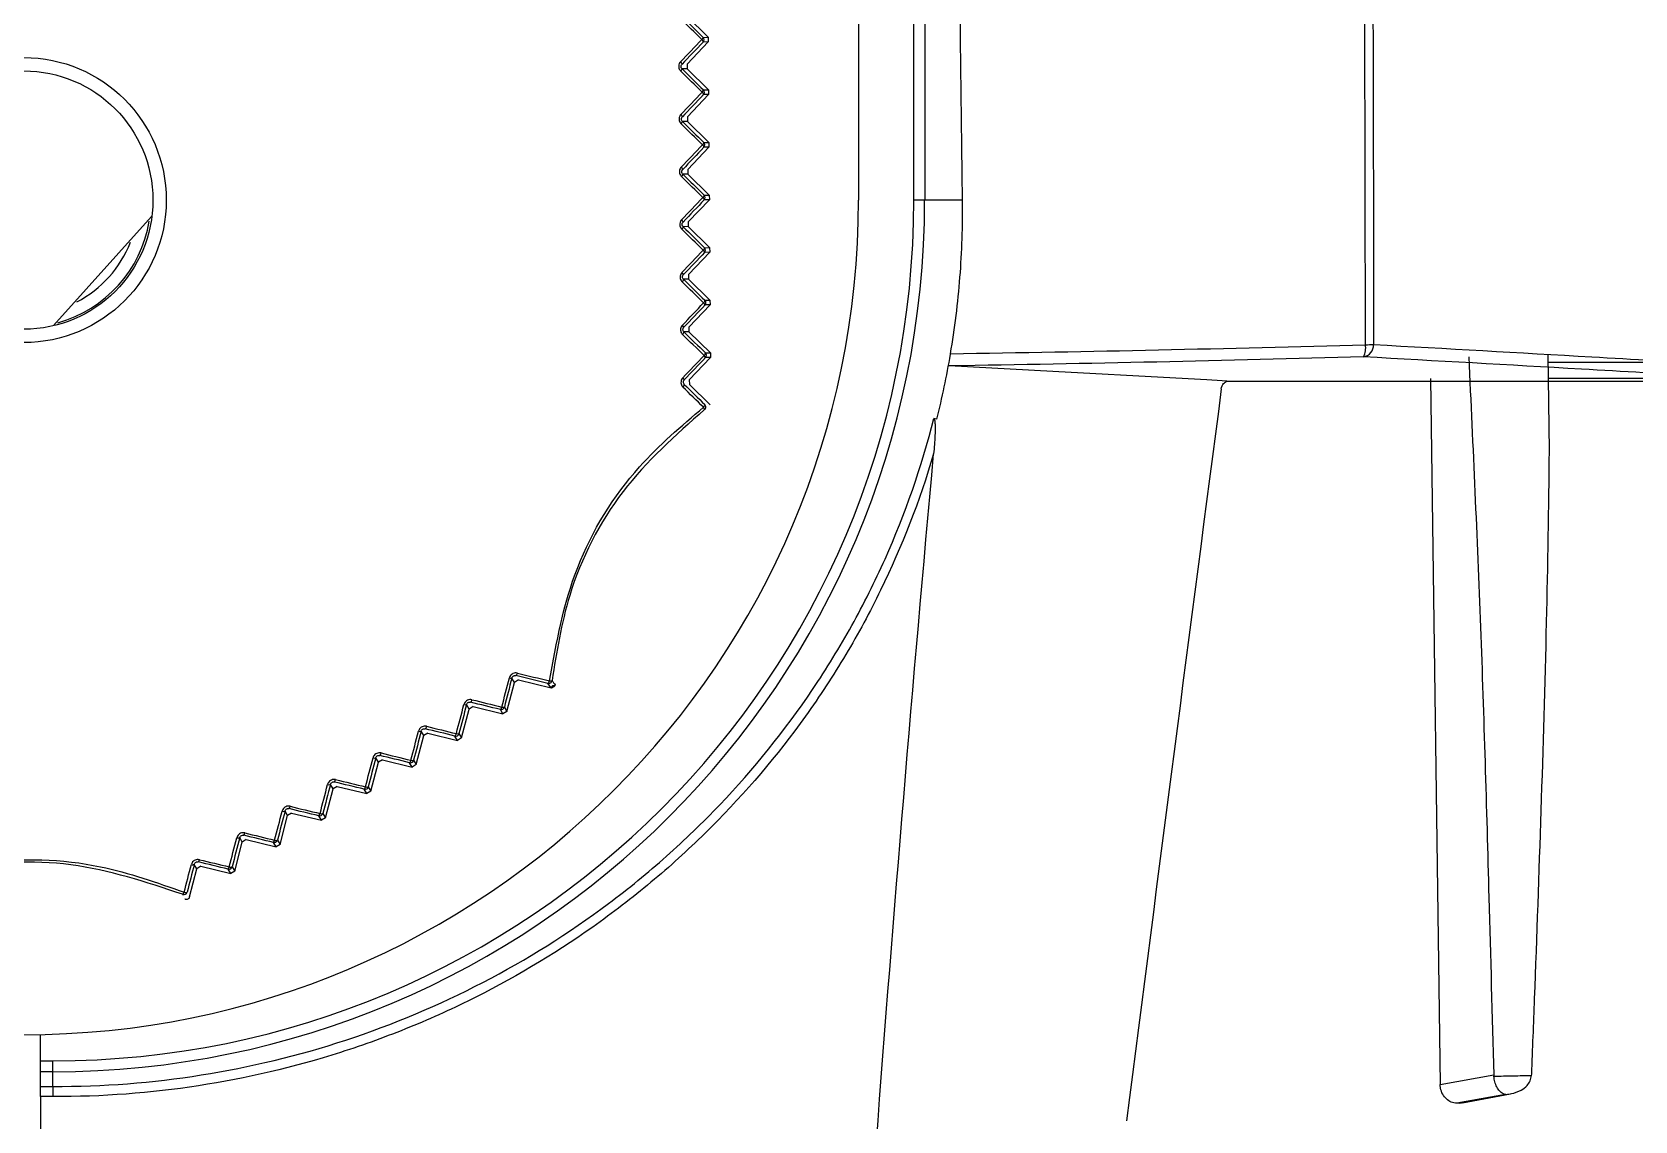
# Model space of a CAD drawing. Extents: x 9.3 to 87, y 1.1 to 68.8.
# Drawn here: x 38.183 to 40.103, y 10.418 to 11.722 of the extents above; entities that cross this region are included whole.
import ezdxf

# ---------------------------------------------------------------- set-up
doc = ezdxf.new("R2010")
doc.units = 0
doc.header["$MEASUREMENT"] = 0
doc.layers.add('OBJECT', color=7, linetype='CONTINUOUS')

msp = doc.modelspace()

# ---------------------------------------------------------------- linework, layer by layer
at = {"layer": 'OBJECT'}
for p, q in [((39.2389, 11.521), (39.2389, 12.541)), ((39.2519, 12.5412), (39.2519, 11.521)), ((39.1725, 12.521), (39.1725, 11.521)), ((38.9924, 11.716), (38.9669, 11.7412)), ((38.9865, 11.7159), (38.9924, 11.716)), ((38.9924, 11.716), (38.9925, 11.7104)), ((38.9672, 11.6838), (38.9925, 11.7104)), ((38.9925, 11.7104), (38.9866, 11.7103)), ((38.9673, 11.6782), (38.9612, 11.6781)), ((38.9672, 11.6838), (38.9673, 11.6782)), ((38.9929, 11.653), (38.9673, 11.6782)), ((38.9677, 11.6208), (38.993, 11.6474)), ((38.9869, 11.6529), (38.9929, 11.653)), ((38.993, 11.6474), (38.9869, 11.6473)), ((38.9929, 11.653), (38.993, 11.6474)), ((38.9677, 11.6208), (38.9678, 11.6152)), ((38.9678, 11.6152), (38.9616, 11.6151)), ((38.9933, 11.59), (38.9678, 11.6152)), ((38.9681, 11.5578), (38.9934, 11.5844)), ((38.9873, 11.5899), (38.9933, 11.59)), ((38.9934, 11.5844), (38.9874, 11.5843)), ((38.9933, 11.59), (38.9934, 11.5844)), ((38.9682, 11.5522), (38.9621, 11.5521)), ((38.9681, 11.5578), (38.9682, 11.5522)), ((38.9938, 11.527), (38.9682, 11.5522)), ((38.9686, 11.4948), (38.9939, 11.5214)), ((38.9877, 11.5269), (38.9938, 11.527)), ((38.9939, 11.5214), (38.9878, 11.5213)), ((38.9938, 11.527), (38.9939, 11.5214)), ((39.2519, 11.521), (39.2389, 11.521)), ((39.2971, 11.521), (39.2519, 11.521)), ((38.3257, 11.5014), (38.2081, 11.3707)), ((38.9687, 11.4892), (38.9625, 11.4891)), ((38.9686, 11.4948), (38.9687, 11.4892)), ((38.9942, 11.464), (38.9687, 11.4892)), ((38.9882, 11.4639), (38.9942, 11.464)), ((38.9942, 11.464), (38.9943, 11.4584)), ((38.969, 11.4318), (38.9943, 11.4584)), ((38.9943, 11.4584), (38.9882, 11.4583)), ((38.9691, 11.4262), (38.963, 11.4261)), ((38.969, 11.4318), (38.9691, 11.4262)), ((38.9946, 11.401), (38.9691, 11.4262)), ((38.9694, 11.3688), (38.9947, 11.3954)), ((38.9886, 11.4009), (38.9946, 11.401)), ((38.9947, 11.3954), (38.9887, 11.3953)), ((38.9946, 11.401), (38.9947, 11.3954)), ((38.9694, 11.3688), (38.9695, 11.3632)), ((38.9695, 11.3632), (38.9634, 11.3631)), ((38.9951, 11.338), (38.9695, 11.3632)), ((38.9699, 11.3058), (38.9952, 11.3324)), ((38.9891, 11.3379), (38.9951, 11.338)), ((38.9952, 11.3324), (38.9892, 11.3323)), ((38.9951, 11.338), (38.9952, 11.3324)), ((40.0005, 11.2206), (39.9989, 11.3363)), ((39.281, 11.3223), (39.2799, 11.3228)), ((40.7858, 11.3264), (39.9993, 11.3264)), ((38.9699, 11.3058), (38.97, 11.3002)), ((38.995, 11.2755), (38.97, 11.3002)), ((39.8578, 11.3072), (39.8694, 10.4613)), ((40.7729, 11.3072), (39.9996, 11.3072)), ((38.7604, 10.9431), (38.7573, 10.9483)), ((38.7652, 10.946), (38.7604, 10.9431)), ((38.7652, 10.946), (38.8043, 10.9366)), ((38.7514, 10.9084), (38.7604, 10.9431)), ((38.8043, 10.9366), (38.8005, 10.9418)), ((38.8048, 10.9365), (38.8043, 10.9366)), ((38.8048, 10.9365), (38.8089, 10.9389)), ((38.8092, 10.9401), (38.8089, 10.9389)), ((38.697, 10.8765), (38.7061, 10.9112)), ((38.7061, 10.9112), (38.7029, 10.9165)), ((38.7109, 10.9141), (38.7061, 10.9112)), ((38.7109, 10.9141), (38.7466, 10.9055)), ((38.7466, 10.9055), (38.7435, 10.9106)), ((38.7514, 10.9084), (38.7466, 10.9055)), ((38.7483, 10.9135), (38.7514, 10.9084)), ((38.6427, 10.8446), (38.6517, 10.8794)), ((38.6517, 10.8794), (38.6486, 10.8846)), ((38.6565, 10.8822), (38.6517, 10.8794)), ((38.6565, 10.8822), (38.6922, 10.8736)), ((38.6922, 10.8736), (38.6891, 10.8788)), ((38.697, 10.8765), (38.6922, 10.8736)), ((38.6939, 10.8817), (38.697, 10.8765)), ((38.5974, 10.8475), (38.5942, 10.8528)), ((38.6022, 10.8504), (38.5974, 10.8475)), ((38.6022, 10.8504), (38.6379, 10.8417)), ((38.6396, 10.8498), (38.6427, 10.8446)), ((38.5883, 10.8127), (38.5974, 10.8475)), ((38.6379, 10.8417), (38.6348, 10.8469)), ((38.6427, 10.8446), (38.6379, 10.8417)), ((38.534, 10.7809), (38.5431, 10.8156)), ((38.5431, 10.8156), (38.5399, 10.8209)), ((38.5479, 10.8185), (38.5431, 10.8156)), ((38.5479, 10.8185), (38.5835, 10.8099)), ((38.5835, 10.8099), (38.5804, 10.8151)), ((38.5883, 10.8127), (38.5835, 10.8099)), ((38.5852, 10.8179), (38.5883, 10.8127)), ((38.4797, 10.749), (38.4887, 10.7837)), ((38.4887, 10.7837), (38.4856, 10.789)), ((38.4935, 10.7866), (38.4887, 10.7837)), ((38.4935, 10.7866), (38.5292, 10.778)), ((38.5292, 10.778), (38.5261, 10.7832)), ((38.534, 10.7809), (38.5292, 10.778)), ((38.5309, 10.7861), (38.534, 10.7809)), ((38.4344, 10.7518), (38.4313, 10.7571)), ((38.4392, 10.7547), (38.4344, 10.7518)), ((38.4392, 10.7547), (38.4749, 10.7461)), ((38.4766, 10.7542), (38.4797, 10.749)), ((38.4253, 10.7171), (38.4344, 10.7518)), ((38.4749, 10.7461), (38.4718, 10.7513)), ((38.4797, 10.749), (38.4749, 10.7461)), ((38.3712, 10.686), (38.38, 10.7199)), ((38.38, 10.7199), (38.3769, 10.7251)), ((38.3849, 10.7228), (38.38, 10.7199)), ((38.3849, 10.7228), (38.4205, 10.7142)), ((38.4205, 10.7142), (38.4175, 10.7194)), ((38.4253, 10.7171), (38.4205, 10.7142)), ((38.4223, 10.7222), (38.4253, 10.7171)), ((38.1925, 10.4896), (38.1925, 10.5212)), ((38.1925, 10.4896), (38.2075, 10.4896)), ((38.1925, 10.4766), (38.1925, 10.4896)), ((38.2075, 10.4766), (38.2075, 10.4896)), ((38.2075, 10.4766), (38.1925, 10.4766)), ((38.1925, 10.459), (38.1925, 10.4766)), ((38.2075, 10.459), (38.2075, 10.4766)), ((39.8694, 10.4613), (39.9335, 10.4728)), ((39.9335, 10.4728), (39.9336, 10.4713)), ((39.9789, 10.472), (39.979, 10.4737)), ((39.9476, 10.4494), (39.8893, 10.439)), ((39.8928, 10.439), (39.9482, 10.4494)), ((39.8961, 10.4393), (39.9537, 10.4502)), ((39.9482, 10.4494), (39.9476, 10.4494)), ((39.8961, 10.4393), (39.8928, 10.439))]:
    msp.add_line(p, q, dxfattribs=at)
at = {"layer": 'OBJECT', "flags": 128}
for points in [[(38.9848, 11.7133), (38.9816, 11.7164), (38.9784, 11.7196), (38.9752, 11.7228), (38.972, 11.7259), (38.9688, 11.7291), (38.9656, 11.7322), (38.9624, 11.7354), (38.9592, 11.7385)], [(38.9608, 11.7411), (38.9641, 11.7379), (38.9673, 11.7348), (38.9705, 11.7316), (38.9737, 11.7285), (38.9769, 11.7253), (38.9801, 11.7222), (38.9833, 11.719), (38.9865, 11.7159)], [(38.9594, 11.6867), (38.9626, 11.69), (38.9658, 11.6933), (38.969, 11.6967), (38.9721, 11.7), (38.9753, 11.7033), (38.9785, 11.7067), (38.9817, 11.71), (38.9848, 11.7133)], [(38.9866, 11.7103), (38.9834, 11.7069), (38.9802, 11.7036), (38.977, 11.7003), (38.9739, 11.697), (38.9707, 11.6937), (38.9675, 11.6903), (38.9643, 11.687), (38.9612, 11.6837)], [(38.9852, 11.6502), (38.982, 11.6534), (38.9788, 11.6565), (38.9756, 11.6597), (38.9724, 11.6628), (38.9692, 11.666), (38.966, 11.6691), (38.9628, 11.6723), (38.9596, 11.6754)], [(38.9612, 11.6781), (38.9644, 11.6749), (38.9676, 11.6718), (38.9709, 11.6686), (38.9741, 11.6655), (38.9773, 11.6623), (38.9805, 11.6592), (38.9837, 11.656), (38.9869, 11.6529)], [(38.9598, 11.6236), (38.963, 11.6269), (38.9662, 11.6302), (38.9694, 11.6336), (38.9725, 11.6369), (38.9757, 11.6402), (38.9789, 11.6436), (38.9821, 11.6469), (38.9852, 11.6502)], [(38.9869, 11.6473), (38.9838, 11.6439), (38.9806, 11.6406), (38.9774, 11.6373), (38.9743, 11.634), (38.9711, 11.6307), (38.9679, 11.6273), (38.9647, 11.624), (38.9616, 11.6207)], [(38.9857, 11.5871), (38.9824, 11.5903), (38.9792, 11.5934), (38.976, 11.5966), (38.9728, 11.5997), (38.9696, 11.6029), (38.9664, 11.606), (38.9632, 11.6092), (38.96, 11.6124)], [(38.9616, 11.6151), (38.9648, 11.6119), (38.9681, 11.6088), (38.9713, 11.6056), (38.9745, 11.6025), (38.9777, 11.5993), (38.9809, 11.5962), (38.9841, 11.593), (38.9873, 11.5899)], [(38.9602, 11.5605), (38.9634, 11.5638), (38.9666, 11.5672), (38.9698, 11.5705), (38.9729, 11.5738), (38.9761, 11.5771), (38.9793, 11.5805), (38.9825, 11.5838), (38.9857, 11.5871)], [(38.9874, 11.5843), (38.9842, 11.5809), (38.981, 11.5776), (38.9779, 11.5743), (38.9747, 11.571), (38.9715, 11.5677), (38.9683, 11.5643), (38.9652, 11.561), (38.962, 11.5577)], [(38.9861, 11.524), (38.9829, 11.5272), (38.9797, 11.5303), (38.9765, 11.5335), (38.9733, 11.5366), (38.97, 11.5398), (38.9668, 11.5429), (38.9636, 11.5461), (38.9604, 11.5493)], [(38.9621, 11.5521), (38.9653, 11.5489), (38.9685, 11.5458), (38.9717, 11.5426), (38.9749, 11.5395), (38.9781, 11.5363), (38.9813, 11.5332), (38.9845, 11.53), (38.9877, 11.5269)], [(38.9607, 11.4974), (38.9638, 11.5007), (38.967, 11.5041), (38.9702, 11.5074), (38.9734, 11.5107), (38.9766, 11.514), (38.9797, 11.5174), (38.9829, 11.5207), (38.9861, 11.524)], [(38.9878, 11.5213), (38.9846, 11.5179), (38.9815, 11.5146), (38.9783, 11.5113), (38.9751, 11.508), (38.9719, 11.5047), (38.9688, 11.5013), (38.9656, 11.498), (38.9624, 11.4947)], [(38.9865, 11.4609), (38.9833, 11.4641), (38.9801, 11.4672), (38.9769, 11.4704), (38.9737, 11.4735), (38.9705, 11.4767), (38.9673, 11.4799), (38.9641, 11.483), (38.9608, 11.4862)], [(38.9625, 11.4891), (38.9657, 11.4859), (38.9689, 11.4828), (38.9721, 11.4796), (38.9753, 11.4765), (38.9785, 11.4733), (38.9817, 11.4702), (38.985, 11.467), (38.9882, 11.4639)], [(38.9611, 11.4343), (38.9643, 11.4376), (38.9675, 11.441), (38.9707, 11.4443), (38.9738, 11.4476), (38.977, 11.451), (38.9802, 11.4543), (38.9834, 11.4576), (38.9865, 11.4609)], [(38.9882, 11.4583), (38.9851, 11.4549), (38.9819, 11.4516), (38.9787, 11.4483), (38.9756, 11.445), (38.9724, 11.4417), (38.9692, 11.4383), (38.966, 11.435), (38.9629, 11.4317)], [(38.963, 11.4261), (38.9662, 11.4229), (38.9694, 11.4198), (38.9726, 11.4166), (38.9758, 11.4135), (38.979, 11.4103), (38.9822, 11.4072), (38.9854, 11.404), (38.9886, 11.4009)], [(38.987, 11.3978), (38.9838, 11.401), (38.9806, 11.4041), (38.9774, 11.4073), (38.9742, 11.4105), (38.971, 11.4136), (38.9677, 11.4168), (38.9645, 11.4199), (38.9613, 11.4231)], [(38.9616, 11.3712), (38.9648, 11.3745), (38.968, 11.3779), (38.9711, 11.3812), (38.9743, 11.3845), (38.9775, 11.3879), (38.9807, 11.3912), (38.9838, 11.3945), (38.987, 11.3978)], [(38.9887, 11.3953), (38.9855, 11.3919), (38.9824, 11.3886), (38.9792, 11.3853), (38.976, 11.382), (38.9729, 11.3787), (38.9697, 11.3753), (38.9665, 11.372), (38.9633, 11.3687)], [(38.9875, 11.3348), (38.9843, 11.3379), (38.9811, 11.3411), (38.9779, 11.3442), (38.9747, 11.3474), (38.9714, 11.3505), (38.9682, 11.3537), (38.965, 11.3568), (38.9618, 11.36)], [(38.9634, 11.3631), (38.9667, 11.3599), (38.9699, 11.3568), (38.9731, 11.3536), (38.9763, 11.3505), (38.9795, 11.3473), (38.9827, 11.3442), (38.9859, 11.341), (38.9891, 11.3379)], [(38.9621, 11.3081), (38.9653, 11.3115), (38.9685, 11.3148), (38.9716, 11.3181), (38.9748, 11.3214), (38.978, 11.3248), (38.9811, 11.3281), (38.9843, 11.3314), (38.9875, 11.3348)], [(38.9892, 11.3323), (38.986, 11.3289), (38.9829, 11.3256), (38.9797, 11.3223), (38.9765, 11.319), (38.9734, 11.3157), (38.9702, 11.3123), (38.967, 11.309), (38.9638, 11.3057)], [(39.6139, 11.3042), (39.6129, 11.3042), (39.6083, 11.3045), (39.5898, 11.3055), (39.5529, 11.3075), (39.4054, 11.3156), (39.281, 11.3223)], [(38.9869, 11.2728), (38.9838, 11.2758), (38.9807, 11.2788), (38.9777, 11.2818), (38.9746, 11.2848), (38.9715, 11.2878), (38.9684, 11.2909), (38.9654, 11.2939), (38.9623, 11.2969)], [(38.9639, 11.3001), (38.967, 11.2971), (38.9701, 11.294), (38.9732, 11.291), (38.9762, 11.288), (38.9793, 11.285), (38.9824, 11.282), (38.9854, 11.279), (38.9885, 11.276)], [(38.9869, 11.2728), (38.9873, 11.2733), (38.9877, 11.2738), (38.9881, 11.2743), (38.9883, 11.2748), (38.9885, 11.2752), (38.9886, 11.2755), (38.9886, 11.2758), (38.9885, 11.276)], [(39.2664, 11.2585), (39.2663, 11.2585), (39.2628, 11.2594)], [(38.7453, 10.9136), (38.7464, 10.918), (38.7475, 10.9223), (38.7486, 10.9267), (38.7498, 10.931), (38.7509, 10.9354), (38.752, 10.9398), (38.7532, 10.9441), (38.7543, 10.9485)], [(38.7573, 10.9483), (38.7562, 10.944), (38.755, 10.9396), (38.7539, 10.9352), (38.7528, 10.9309), (38.7517, 10.9266), (38.7505, 10.9222), (38.7494, 10.9179), (38.7483, 10.9135)], [(38.8005, 10.9418), (38.7957, 10.943), (38.7909, 10.9442), (38.7861, 10.9453), (38.7813, 10.9465), (38.7765, 10.9477), (38.7717, 10.9488), (38.7669, 10.95), (38.7621, 10.9512)], [(38.7639, 10.9542), (38.7687, 10.9531), (38.7735, 10.9519), (38.7783, 10.9507), (38.7832, 10.9495), (38.788, 10.9484), (38.7928, 10.9472), (38.7976, 10.946), (38.8023, 10.9449)], [(38.8005, 10.9418), (38.8007, 10.9418), (38.8009, 10.942), (38.8012, 10.9422), (38.8014, 10.9426), (38.8017, 10.9431), (38.8019, 10.9436), (38.8021, 10.9442), (38.8023, 10.9449)], [(38.6908, 10.8818), (38.6919, 10.8861), (38.6931, 10.8905), (38.6942, 10.8948), (38.6953, 10.8992), (38.6965, 10.9035), (38.6976, 10.9079), (38.6987, 10.9122), (38.6998, 10.9166)], [(38.7029, 10.9165), (38.7018, 10.9121), (38.7007, 10.9078), (38.6996, 10.9034), (38.6984, 10.8991), (38.6973, 10.8947), (38.6962, 10.8904), (38.6951, 10.886), (38.6939, 10.8817)], [(38.7435, 10.9106), (38.739, 10.9117), (38.7346, 10.9128), (38.7301, 10.9139), (38.7256, 10.915), (38.7212, 10.9161), (38.7167, 10.9172), (38.7122, 10.9183), (38.7078, 10.9193)], [(38.7095, 10.9224), (38.714, 10.9213), (38.7184, 10.9202), (38.7229, 10.9191), (38.7274, 10.918), (38.7319, 10.9169), (38.7363, 10.9158), (38.7408, 10.9147), (38.7453, 10.9136)], [(38.6891, 10.8788), (38.6847, 10.8799), (38.6802, 10.881), (38.6757, 10.8821), (38.6713, 10.8831), (38.6668, 10.8842), (38.6623, 10.8853), (38.6579, 10.8864), (38.6534, 10.8875)], [(38.655, 10.8905), (38.6595, 10.8894), (38.664, 10.8883), (38.6685, 10.8872), (38.6729, 10.8861), (38.6774, 10.885), (38.6819, 10.8839), (38.6863, 10.8828), (38.6908, 10.8818)], [(38.6364, 10.8498), (38.6375, 10.8542), (38.6386, 10.8586), (38.6398, 10.8629), (38.6409, 10.8673), (38.642, 10.8716), (38.6431, 10.876), (38.6443, 10.8803), (38.6454, 10.8847)], [(38.6486, 10.8846), (38.6475, 10.8803), (38.6463, 10.8759), (38.6452, 10.8716), (38.6441, 10.8672), (38.6429, 10.8629), (38.6418, 10.8585), (38.6407, 10.8542), (38.6396, 10.8498)], [(38.582, 10.8179), (38.5831, 10.8223), (38.5842, 10.8266), (38.5853, 10.831), (38.5865, 10.8353), (38.5876, 10.8397), (38.5887, 10.8441), (38.5898, 10.8484), (38.591, 10.8528)], [(38.5942, 10.8528), (38.5931, 10.8484), (38.592, 10.844), (38.5909, 10.8397), (38.5897, 10.8353), (38.5886, 10.831), (38.5875, 10.8266), (38.5864, 10.8223), (38.5852, 10.8179)], [(38.6348, 10.8469), (38.6303, 10.848), (38.6258, 10.8491), (38.6214, 10.8502), (38.6169, 10.8513), (38.6125, 10.8524), (38.608, 10.8535), (38.6035, 10.8545), (38.599, 10.8556)], [(38.6006, 10.8586), (38.6051, 10.8575), (38.6096, 10.8564), (38.614, 10.8553), (38.6185, 10.8542), (38.623, 10.8531), (38.6274, 10.852), (38.6319, 10.8509), (38.6364, 10.8498)], [(38.5275, 10.786), (38.5287, 10.7903), (38.5298, 10.7947), (38.5309, 10.7991), (38.532, 10.8034), (38.5332, 10.8078), (38.5343, 10.8121), (38.5354, 10.8165), (38.5366, 10.8209)], [(38.5399, 10.8209), (38.5388, 10.8165), (38.5376, 10.8122), (38.5365, 10.8078), (38.5354, 10.8034), (38.5343, 10.7991), (38.5331, 10.7947), (38.532, 10.7904), (38.5309, 10.7861)], [(38.5804, 10.8151), (38.576, 10.8162), (38.5715, 10.8172), (38.567, 10.8183), (38.5626, 10.8194), (38.5581, 10.8205), (38.5536, 10.8216), (38.5492, 10.8227), (38.5447, 10.8237)], [(38.5462, 10.8266), (38.5507, 10.8255), (38.5551, 10.8244), (38.5596, 10.8234), (38.5641, 10.8223), (38.5686, 10.8212), (38.573, 10.8201), (38.5775, 10.819), (38.582, 10.8179)], [(38.5261, 10.7832), (38.5216, 10.7843), (38.5172, 10.7853), (38.5127, 10.7864), (38.5082, 10.7875), (38.5038, 10.7886), (38.4993, 10.7897), (38.4948, 10.7908), (38.4904, 10.7919)], [(38.4918, 10.7947), (38.4963, 10.7936), (38.5007, 10.7925), (38.5052, 10.7914), (38.5097, 10.7903), (38.5141, 10.7892), (38.5186, 10.7882), (38.5231, 10.7871), (38.5275, 10.786)], [(38.4731, 10.754), (38.4743, 10.7584), (38.4754, 10.7627), (38.4765, 10.7671), (38.4776, 10.7715), (38.4788, 10.7758), (38.4799, 10.7802), (38.481, 10.7845), (38.4822, 10.7889)], [(38.4856, 10.789), (38.4844, 10.7846), (38.4833, 10.7803), (38.4822, 10.7759), (38.4811, 10.7715), (38.4799, 10.7672), (38.4788, 10.7628), (38.4777, 10.7585), (38.4766, 10.7542)], [(38.4188, 10.7221), (38.4199, 10.7264), (38.421, 10.7308), (38.4221, 10.7351), (38.4232, 10.7395), (38.4244, 10.7439), (38.4255, 10.7482), (38.4266, 10.7526), (38.4278, 10.7569)], [(38.4313, 10.7571), (38.4301, 10.7527), (38.429, 10.7483), (38.4279, 10.744), (38.4268, 10.7396), (38.4256, 10.7353), (38.4245, 10.7309), (38.4234, 10.7266), (38.4223, 10.7222)], [(38.4718, 10.7513), (38.4673, 10.7524), (38.4628, 10.7534), (38.4584, 10.7545), (38.4539, 10.7556), (38.4495, 10.7567), (38.445, 10.7578), (38.4405, 10.7589), (38.4361, 10.7599)], [(38.4374, 10.7627), (38.4419, 10.7616), (38.4463, 10.7606), (38.4508, 10.7595), (38.4553, 10.7584), (38.4597, 10.7573), (38.4642, 10.7562), (38.4687, 10.7551), (38.4731, 10.754)], [(38.3648, 10.6916), (38.3658, 10.6958), (38.3669, 10.6999), (38.368, 10.7041), (38.3691, 10.7083), (38.3701, 10.7124), (38.3712, 10.7166), (38.3723, 10.7208), (38.3734, 10.725)], [(38.3769, 10.7251), (38.3759, 10.721), (38.3748, 10.7168), (38.3737, 10.7126), (38.3726, 10.7085), (38.3716, 10.7043), (38.3705, 10.7001), (38.3694, 10.696), (38.3684, 10.6918)], [(38.4175, 10.7194), (38.413, 10.7204), (38.4085, 10.7215), (38.4041, 10.7226), (38.3996, 10.7237), (38.3951, 10.7248), (38.3907, 10.7258), (38.3862, 10.7269), (38.3817, 10.728)], [(38.383, 10.7307), (38.3875, 10.7297), (38.3919, 10.7286), (38.3964, 10.7275), (38.4009, 10.7264), (38.4054, 10.7253), (38.4098, 10.7242), (38.4143, 10.7232), (38.4188, 10.7221)], [(38.3648, 10.6916), (38.3654, 10.6915), (38.3661, 10.6914), (38.3667, 10.6914), (38.3672, 10.6914), (38.3677, 10.6914), (38.368, 10.6915), (38.3682, 10.6916), (38.3684, 10.6918)]]:
    msp.add_lwpolyline(points, dxfattribs=at)
at = {"layer": 'OBJECT'}
for radius in [0.1708, 0.1548]:
    msp.add_circle((38.1725, 11.521), radius, dxfattribs=at)
for centre, radius, start, end in [((38.982, 11.7169), 0.00462, 308.5204, 346.8938), ((38.9826, 11.71), 0.00395, 3.2215, 55.5938), ((38.9837, 11.713), 0.004, 316.4462, 45.3892), ((38.9571, 11.6833), 0.00408, 5.0898, 55.4328), ((38.9567, 11.6791), 0.00469, 308.3719, 346.9765), ((38.9825, 11.6537), 0.00443, 308.0341, 349.2035), ((38.9829, 11.6469), 0.00402, 5.0678, 55.2469), ((38.984, 11.65), 0.004, 316.4478, 45.3875), ((38.9574, 11.6202), 0.00417, 7.0052, 55.0515), ((38.9572, 11.6159), 0.0045, 307.8859, 349.2605), ((38.983, 11.5905), 0.00429, 307.6424, 351.34), ((38.9833, 11.5838), 0.00411, 7.0463, 54.85), ((38.9845, 11.587), 0.004, 316.4462, 45.3892), ((38.9578, 11.557), 0.00427, 9.0046, 54.6824), ((38.9578, 11.5527), 0.00435, 307.4397, 351.4127), ((38.9836, 11.5273), 0.00417, 307.2064, 353.4134), ((38.9836, 11.5206), 0.0042, 9.0546, 54.4954), ((38.9849, 11.524), 0.004, 316.4451, 45.3783), ((38.1725, 11.521), 1, 180, 0), ((38.2075, 11.521), 1.0443, 270, 0), ((38.2075, 11.521), 1.0313, 270, 0), ((38.1725, 11.521), 0.1526, 285.6209, 350.4308), ((38.9581, 11.4938), 0.0044, 11.1155, 54.2756), ((38.9583, 11.4896), 0.00424, 307.0471, 353.4306), ((38.1725, 11.521), 0.1376, 297.62, 338.4318), ((38.9841, 11.4642), 0.00408, 306.825, 355.3891), ((38.9853, 11.461), 0.004, 316.4462, 45.3892), ((38.984, 11.4574), 0.00434, 11.2023, 54.0834), ((38.9584, 11.4306), 0.00457, 13.3849, 53.7944), ((38.9588, 11.4264), 0.00414, 306.6297, 355.3976), ((38.9846, 11.4011), 0.004, 306.454, 357.2847), ((38.9843, 11.3942), 0.0045, 13.4723, 53.6183), ((38.9858, 11.398), 0.004, 316.4508, 45.3844), ((38.9587, 11.3674), 0.00479, 15.7842, 53.2728), ((38.9594, 11.3633), 0.00407, 306.2737, 357.249), ((38.9852, 11.3379), 0.00394, 306.1179, 359.0368), ((38.9847, 11.331), 0.00471, 15.8423, 53.1708), ((38.9863, 11.335), 0.004, 316.4451, 45.3783), ((38.2075, 11.521), 1.091, 346.0783, 350.2469), ((39.7753, 11.3474), 0.0144, 278.5963, 1.9773), ((39.7573, 11.344), 0.0229, 331.7131, 9.4217), ((39.7789, 11.6333), 0.2856, 270.1881, 272.1652), ((38.959, 11.3041), 0.00506, 18.2338, 52.7778), ((38.9599, 11.3001), 0.004, 305.902, 359.0322), ((38.9838, 11.2698), 0.00426, 1.4139, 43.9706), ((38.9857, 11.2731), 0.004, 306.5478, 45.3909), ((38.7561, 10.9531), 0.00493, 248.851, 284.6124), ((38.7599, 10.9545), 0.00401, 303.2139, 355.8147), ((38.8014, 10.9457), 0.004, 256.4461, 354.7113), ((38.8033, 10.949), 0.00421, 257.2034, 300.3697), ((39.6944, 11.5868), 1.0963, 215.8129, 216.1488), ((38.7016, 10.921), 0.00469, 248.3483, 286.9921), ((38.7054, 10.9227), 0.00408, 305.0657, 355.4482), ((38.7413, 10.9139), 0.00395, 303.2089, 355.596), ((38.7444, 10.9145), 0.004, 256.4381, 345.3907), ((38.7469, 10.9179), 0.00461, 248.4946, 286.9096), ((38.6509, 10.8908), 0.00416, 306.9847, 355.0745), ((38.6471, 10.8889), 0.0045, 247.8865, 289.2493), ((38.6868, 10.8821), 0.00401, 305.0594, 355.2575), ((38.6901, 10.8827), 0.004, 256.4399, 345.3889), ((38.6925, 10.8859), 0.00443, 248.0392, 289.1975), ((38.5926, 10.8568), 0.00436, 247.453, 291.4022), ((38.5964, 10.8589), 0.00427, 309.0015, 354.6822), ((38.6323, 10.8502), 0.0041, 306.9988, 354.8939), ((38.6357, 10.8508), 0.004, 256.4409, 345.3879), ((38.638, 10.8538), 0.00429, 247.6271, 291.3517), ((38.5382, 10.8248), 0.00424, 247.0297, 293.4535), ((38.5418, 10.8271), 0.0044, 311.1531, 354.2388), ((38.5778, 10.8183), 0.0042, 309.0576, 354.493), ((38.5814, 10.819), 0.004, 256.4473, 345.3866), ((38.5836, 10.8218), 0.00417, 247.207, 293.4299), ((38.4872, 10.7952), 0.00457, 313.3855, 353.7892), ((38.4838, 10.7927), 0.00414, 246.6429, 295.3826), ((38.527, 10.7871), 0.004, 256.4491, 345.3848), ((38.5232, 10.7864), 0.00434, 311.2033, 354.0823), ((38.5292, 10.7897), 0.00408, 246.8274, 295.3886), ((38.4294, 10.7607), 0.00407, 246.2719, 297.2347), ((38.4326, 10.7633), 0.00478, 315.7508, 353.3056), ((38.4727, 10.7552), 0.004, 256.4381, 345.3907), ((38.4687, 10.7545), 0.0045, 313.4709, 353.6227), ((38.4747, 10.7577), 0.004, 246.4647, 297.2568), ((38.375, 10.7286), 0.00401, 245.9259, 299.0043), ((38.378, 10.7314), 0.00506, 318.251, 352.7731), ((38.4184, 10.7232), 0.004, 256.4493, 345.3795), ((38.4141, 10.7226), 0.00472, 315.8889, 353.1303), ((38.4203, 10.7257), 0.00395, 246.1328, 299.0241), ((38.3645, 10.6928), 0.004, 246.5417, 345.3885), ((38.3607, 10.6928), 0.00425, 301.3811, 343.9871), ((40.1139, 10.4426), 1.9064, 179.5082, 179.8751)]:
    msp.add_arc(centre, radius, start, end, dxfattribs=at)
for centre, major_axis, ratio, start_param, end_param in [((38.1725, -23.2628), (3.3449, 44.0055), 0.043321, 0.670917, 0.702481), ((38.1778, 10.124), (3.6002, 0.1508), 0.076813, 1.07104, 1.072158)]:
    msp.add_ellipse(centre, major_axis=major_axis, ratio=ratio, start_param=start_param, end_param=end_param, dxfattribs=at)
for points in [[(39.2971, 11.521), (39.2926, 11.8625), (39.2914, 12.2034), (39.2933, 12.5437)], [(39.7799, 11.3477), (39.7794, 11.646), (39.7786, 11.9445), (39.7773, 12.2429)], [(39.7871, 12.243), (39.7884, 11.9446), (39.7893, 11.6462), (39.7897, 11.3479)], [(39.7775, 11.3331), (39.6129, 11.3285), (39.4474, 11.325), (39.281, 11.3223)], [(39.2827, 11.3361), (39.2828, 11.3364), (39.2828, 11.3367), (39.2828, 11.3369)], [(39.2828, 11.3369), (39.4494, 11.3395), (39.6152, 11.3431), (39.7799, 11.3477)], [(39.194, 10.3923), (39.2147, 10.6677), (39.2376, 10.9426), (39.2626, 11.2171)], [(38.1925, 10.459), (38.1975, 10.459), (38.2025, 10.459), (38.2075, 10.459)], [(38.1925, 10.4468), (38.1925, 10.4518), (38.1925, 10.4565), (38.1925, 10.459)], [(38.2075, 10.4468), (38.2025, 10.4468), (38.1975, 10.4468), (38.1925, 10.4468)]]:
    msp.add_open_spline(points, degree=3, dxfattribs=at)
for points, knots in [([(38.9594, 11.6867), (38.9589, 11.686), (38.9577, 11.6846), (38.9571, 11.6819), (38.9573, 11.6792), (38.9582, 11.677), (38.9592, 11.6759), (38.9596, 11.6754)], [0, 0, 0, 0, 0.218075, 0.436489, 0.647639, 0.853064, 1, 1, 1, 1]), ([(38.9612, 11.6781), (38.961, 11.6784), (38.9605, 11.679), (38.9601, 11.6801), (38.96, 11.6813), (38.9603, 11.6824), (38.9607, 11.6832), (38.9611, 11.6836), (38.9612, 11.6837)], [0, 0, 0, 0, 0.189909, 0.380394, 0.559439, 0.737633, 0.932054, 1, 1, 1, 1]), ([(38.9598, 11.6236), (38.9593, 11.6229), (38.9582, 11.6215), (38.9575, 11.6188), (38.9577, 11.6162), (38.9586, 11.6139), (38.9596, 11.6128), (38.96, 11.6124)], [0, 0, 0, 0, 0.2159649, 0.4322387, 0.6420117, 0.8474329, 1, 1, 1, 1]), ([(38.9616, 11.6151), (38.9614, 11.6154), (38.9609, 11.616), (38.9604, 11.6172), (38.9604, 11.6184), (38.9607, 11.6195), (38.9612, 11.6202), (38.9615, 11.6206), (38.9616, 11.6207)], [0, 0, 0, 0, 0.196418, 0.393623, 0.576436, 0.754579, 0.945801, 1, 1, 1, 1]), ([(38.9602, 11.5605), (38.9597, 11.5598), (38.9586, 11.5584), (38.9579, 11.5558), (38.9581, 11.5531), (38.959, 11.5509), (38.96, 11.5497), (38.9604, 11.5493)], [0, 0, 0, 0, 0.213918, 0.428129, 0.636598, 0.842123, 1, 1, 1, 1]), ([(38.9621, 11.5521), (38.9618, 11.5524), (38.9613, 11.553), (38.9609, 11.5542), (38.9608, 11.5555), (38.9612, 11.5566), (38.9616, 11.5573), (38.9619, 11.5576), (38.962, 11.5577)], [0, 0, 0, 0, 0.20354, 0.40787, 0.594667, 0.77282, 0.960912, 1, 1, 1, 1]), ([(39.2828, 11.3369), (39.288, 11.3673), (39.2918, 11.3979), (39.2965, 11.4592), (39.2975, 11.49), (39.2971, 11.521)], [0, 0, 0, 0, 0.5, 0.5, 1, 1, 1, 1]), ([(38.9607, 11.4974), (38.9601, 11.4967), (38.959, 11.4953), (38.9584, 11.4927), (38.9585, 11.4901), (38.9594, 11.4878), (38.9604, 11.4867), (38.9608, 11.4862)], [0, 0, 0, 0, 0.211956, 0.424168, 0.631432, 0.83715, 1, 1, 1, 1]), ([(38.9625, 11.4891), (38.9622, 11.4894), (38.9617, 11.49), (38.9613, 11.4913), (38.9613, 11.4926), (38.9617, 11.4937), (38.9621, 11.4943), (38.9624, 11.4946), (38.9624, 11.4947)], [0, 0, 0, 0, 0.211024, 0.423058, 0.61397, 0.792197, 0.977262, 1, 1, 1, 1]), ([(38.9611, 11.4343), (38.9606, 11.4336), (38.9595, 11.4323), (38.9588, 11.4297), (38.959, 11.427), (38.9599, 11.4247), (38.9609, 11.4236), (38.9613, 11.4231)], [0, 0, 0, 0, 0.210071, 0.420366, 0.626493, 0.832528, 1, 1, 1, 1]), ([(38.963, 11.4261), (38.9627, 11.4264), (38.9621, 11.4271), (38.9617, 11.4284), (38.9618, 11.4296), (38.9622, 11.4308), (38.9626, 11.4314), (38.9629, 11.4317)], [0, 0, 0, 0, 0.218981, 0.439069, 0.634266, 0.812574, 1, 1, 1, 1]), ([(38.9616, 11.3712), (38.9611, 11.3705), (38.96, 11.3692), (38.9593, 11.3666), (38.9594, 11.364), (38.9603, 11.3617), (38.9613, 11.3605), (38.9618, 11.36)], [0, 0, 0, 0, 0.20825, 0.416663, 0.621781, 0.828171, 1, 1, 1, 1]), ([(38.9634, 11.3631), (38.9632, 11.3634), (38.9626, 11.3641), (38.9622, 11.3654), (38.9623, 11.3667), (38.9627, 11.3679), (38.9631, 11.3684), (38.9633, 11.3687)], [0, 0, 0, 0, 0.227312, 0.45587, 0.655436, 0.833739, 1, 1, 1, 1]), ([(40.2462, 11.3063), (40.2266, 11.3075), (40.207, 11.3086), (40.1875, 11.3098), (40.1379, 11.3127), (40.0883, 11.3156), (40.0387, 11.3184), (39.9516, 11.3234), (39.8645, 11.3283), (39.7775, 11.3331)], [0, 0, 0, 0, 0.00290767, 0.00290767, 0.00290767, 0.01027828, 0.01027828, 0.01027828, 0.02321912, 0.02321912, 0.02321912, 0.02321912]), ([(39.7897, 11.3479), (39.8768, 11.3431), (39.9639, 11.3382), (40.051, 11.3332), (40.1006, 11.3303), (40.1502, 11.3275), (40.1998, 11.3245), (40.2186, 11.3234), (40.2375, 11.3223), (40.2563, 11.3212)], [0, 0, 0, 0, 0.0129412, 0.0129412, 0.0129412, 0.0203121, 0.0203121, 0.0203121, 0.02311342, 0.02311342, 0.02311342, 0.02311342]), ([(39.9036, 11.3331), (39.9086, 11.2251), (39.9187, 11.0093), (39.9268, 10.7225), (39.9316, 10.5437), (39.9335, 10.4728)], [0, 0, 0, 0, 0.376518, 0.752861, 1, 1, 1, 1]), ([(38.9621, 11.3081), (38.9616, 11.3074), (38.9605, 11.3061), (38.9598, 11.3035), (38.9599, 11.3009), (38.9608, 11.2986), (38.9618, 11.2974), (38.9623, 11.2969)], [0, 0, 0, 0, 0.2065, 0.413105, 0.617284, 0.824174, 1, 1, 1, 1]), ([(38.9639, 11.3001), (38.9637, 11.3004), (38.9631, 11.3011), (38.9627, 11.3025), (38.9628, 11.3039), (38.9632, 11.3049), (38.9637, 11.3054), (38.9638, 11.3057)], [0, 0, 0, 0, 0.236073, 0.473522, 0.677486, 0.855654, 1, 1, 1, 1]), ([(39.6072, 11.2947), (39.6076, 11.2974), (39.6087, 11.2996), (39.6112, 11.3026), (39.6125, 11.3036), (39.6139, 11.3042)], [0, 0, 0, 0, 0.5, 0.5, 1, 1, 1, 1]), ([(39.6139, 11.3042), (39.7093, 11.3041), (39.8032, 11.3041), (39.9872, 11.3041), (40.0774, 11.3041), (40.253, 11.304), (40.3386, 11.304), (40.5052, 11.3039), (40.5864, 11.3039), (40.7431, 11.3039), (40.8188, 11.3039), (40.9643, 11.3039), (41.0339, 11.3039), (41.1668, 11.3039), (41.2301, 11.304), (41.3203, 11.304), (41.3495, 11.304), (41.4062, 11.3041), (41.4337, 11.3041), (41.4604, 11.3041)], [0, 0, 0, 0, 0.125, 0.125, 0.25, 0.25, 0.375, 0.375, 0.5, 0.5, 0.625, 0.625, 0.75, 0.75, 0.875, 0.875, 0.9375, 0.9375, 1, 1, 1, 1]), ([(38.8023, 10.9449), (38.8107, 10.991), (38.8275, 11.0832), (38.8982, 11.1974), (38.9603, 11.2502), (38.9869, 11.2728)], [0, 0, 0, 0, 0.3636389, 0.72762, 1, 1, 1, 1]), ([(38.2075, 10.459), (38.2675, 10.4588), (38.3268, 10.4635), (38.4437, 10.482), (38.5015, 10.4959), (38.6154, 10.5333), (38.6701, 10.5564), (38.775, 10.6109), (38.8252, 10.6423), (38.885, 10.6871), (38.8968, 10.6963), (38.92, 10.7152), (38.9313, 10.7249), (38.9646, 10.7545), (38.9859, 10.775), (39.0471, 10.8392), (39.0843, 10.8852), (39.1343, 10.9595), (39.15, 10.9851), (39.179, 11.0372), (39.1922, 11.0638), (39.2286, 11.145), (39.2481, 11.2011), (39.2628, 11.2594)], [0, 0, 0, 0, 0.125, 0.125, 0.25, 0.25, 0.375, 0.375, 0.5, 0.5, 0.53125, 0.53125, 0.5625, 0.5625, 0.625, 0.625, 0.75, 0.75, 0.8125, 0.8125, 0.875, 0.875, 1, 1, 1, 1]), ([(38.9881, 11.2699), (38.9534, 11.2392), (38.8841, 11.1777), (38.8237, 11.0594), (38.8109, 10.9796), (38.8054, 10.9453)], [0, 0, 0, 0, 0.3628523, 0.7260375, 1, 1, 1, 1]), ([(39.2628, 11.2594), (39.2633, 11.2593), (39.2635, 11.2585), (39.2639, 11.2569), (39.264, 11.256), (39.2642, 11.2535), (39.2643, 11.2516), (39.2644, 11.2462), (39.2643, 11.2426), (39.2638, 11.2317), (39.2632, 11.2244), (39.2626, 11.2171)], [0, 0, 0, 0, 0.0625, 0.0625, 0.125, 0.125, 0.25, 0.25, 0.5, 0.5, 1, 1, 1, 1]), ([(39.2626, 11.2171), (39.2459, 11.1606), (39.2247, 11.1061), (39.1863, 11.0274), (39.1723, 11.0016), (39.1422, 10.9512), (39.1261, 10.9265), (39.0751, 10.8553), (39.0375, 10.8111), (38.976, 10.7495), (38.9546, 10.7297), (38.9101, 10.6918), (38.8869, 10.6735), (38.8157, 10.6222), (38.766, 10.5921), (38.6882, 10.553), (38.6618, 10.5409), (38.6078, 10.5189), (38.5801, 10.5088), (38.4962, 10.482), (38.4394, 10.4687), (38.3245, 10.451), (38.2664, 10.4466), (38.2075, 10.4468)], [0, 0, 0, 0, 0.125, 0.125, 0.1875, 0.1875, 0.25, 0.25, 0.375, 0.375, 0.4375, 0.4375, 0.5, 0.5, 0.625, 0.625, 0.6875, 0.6875, 0.75, 0.75, 0.875, 0.875, 1, 1, 1, 1]), ([(39.979, 10.4737), (39.9802, 10.5039), (39.9843, 10.6092), (39.9906, 10.7896), (39.9973, 11.0085), (39.9994, 11.1521), (40.0003, 11.2205)], [0, 0, 0, 0, 0.121097, 0.422979, 0.724866, 1, 1, 1, 1]), ([(38.7639, 10.9542), (38.763, 10.9544), (38.7612, 10.9546), (38.7586, 10.9538), (38.7564, 10.9523), (38.7549, 10.9504), (38.7545, 10.949), (38.7543, 10.9485)], [0, 0, 0, 0, 0.220283, 0.4409413, 0.6535654, 0.8590474, 1, 1, 1, 1]), ([(38.7573, 10.9483), (38.7574, 10.9487), (38.7577, 10.9494), (38.7585, 10.9503), (38.7594, 10.951), (38.7605, 10.9513), (38.7615, 10.9513), (38.762, 10.9512), (38.7621, 10.9512)], [0, 0, 0, 0, 0.183776, 0.36808, 0.543563, 0.722046, 0.91991, 1, 1, 1, 1]), ([(38.8089, 10.9389), (38.8088, 10.9389), (38.8087, 10.9389), (38.8083, 10.939), (38.8077, 10.9391), (38.8071, 10.9391), (38.8067, 10.9391), (38.8065, 10.939), (38.8063, 10.939), (38.8062, 10.9389), (38.8061, 10.9389), (38.8061, 10.9389), (38.8061, 10.9389), (38.806, 10.9389), (38.806, 10.9388), (38.806, 10.9388), (38.806, 10.9388), (38.806, 10.9388), (38.806, 10.9388), (38.806, 10.9388), (38.806, 10.9388), (38.8059, 10.9388), (38.8059, 10.9388), (38.8059, 10.9388), (38.8059, 10.9388), (38.8059, 10.9388), (38.8059, 10.9388), (38.8058, 10.9387), (38.8057, 10.9387), (38.8055, 10.9385), (38.8051, 10.9381), (38.8049, 10.9373), (38.8048, 10.9369), (38.8048, 10.9365), (38.8048, 10.9365)], [0, 0, 0, 0, 0.024365, 0.121825, 0.310977, 0.405464, 0.452691, 0.476304, 0.488116, 0.494026, 0.495988, 0.497304, 0.498186, 0.498779, 0.499177, 0.499445, 0.499627, 0.49975, 0.499835, 0.499915, 0.499955, 0.499985, 0.500004, 0.500025, 0.50005, 0.50009, 0.500216, 0.500792, 0.503078, 0.512204, 0.548696, 0.694651, 0.999856, 1, 1, 1, 1]), ([(38.7095, 10.9224), (38.7086, 10.9225), (38.7068, 10.9227), (38.7042, 10.922), (38.702, 10.9205), (38.7005, 10.9186), (38.7, 10.9172), (38.6998, 10.9166)], [0, 0, 0, 0, 0.218104, 0.436509, 0.64765, 0.853083, 1, 1, 1, 1]), ([(38.7029, 10.9165), (38.7031, 10.9168), (38.7033, 10.9176), (38.7041, 10.9185), (38.7051, 10.9192), (38.7062, 10.9195), (38.7071, 10.9195), (38.7076, 10.9194), (38.7078, 10.9193)], [0, 0, 0, 0, 0.189892, 0.380385, 0.559408, 0.737632, 0.932026, 1, 1, 1, 1]), ([(38.655, 10.8905), (38.6542, 10.8906), (38.6524, 10.8908), (38.6498, 10.8901), (38.6476, 10.8886), (38.6461, 10.8867), (38.6456, 10.8853), (38.6454, 10.8847)], [0, 0, 0, 0, 0.215969, 0.432248, 0.642004, 0.847451, 1, 1, 1, 1]), ([(38.6486, 10.8846), (38.6487, 10.885), (38.649, 10.8858), (38.6498, 10.8867), (38.6508, 10.8873), (38.652, 10.8876), (38.6528, 10.8876), (38.6533, 10.8875), (38.6534, 10.8875)], [0, 0, 0, 0, 0.196463, 0.393665, 0.576493, 0.754606, 0.94577, 1, 1, 1, 1]), ([(38.6006, 10.8586), (38.5997, 10.8587), (38.598, 10.8589), (38.5954, 10.8582), (38.5932, 10.8567), (38.5917, 10.8548), (38.5912, 10.8534), (38.591, 10.8528)], [0, 0, 0, 0, 0.213939, 0.428139, 0.636598, 0.84213, 1, 1, 1, 1]), ([(38.5942, 10.8528), (38.5944, 10.8531), (38.5946, 10.8539), (38.5955, 10.8549), (38.5966, 10.8555), (38.5977, 10.8558), (38.5985, 10.8557), (38.599, 10.8556), (38.599, 10.8556)], [0, 0, 0, 0, 0.203527, 0.4078643, 0.5946654, 0.7728299, 0.9609125, 1, 1, 1, 1]), ([(38.5462, 10.8266), (38.5453, 10.8267), (38.5436, 10.827), (38.541, 10.8263), (38.5388, 10.8248), (38.5373, 10.8229), (38.5368, 10.8215), (38.5366, 10.8209)], [0, 0, 0, 0, 0.211972, 0.4241724, 0.6314438, 0.8371679, 1, 1, 1, 1]), ([(38.5399, 10.8209), (38.54, 10.8213), (38.5403, 10.8221), (38.5412, 10.823), (38.5423, 10.8237), (38.5435, 10.8239), (38.5443, 10.8239), (38.5447, 10.8238), (38.5447, 10.8237)], [0, 0, 0, 0, 0.211002, 0.422994, 0.613964, 0.792186, 0.977243, 1, 1, 1, 1]), ([(38.4918, 10.7947), (38.4909, 10.7948), (38.4892, 10.7951), (38.4866, 10.7943), (38.4844, 10.7929), (38.4829, 10.791), (38.4824, 10.7896), (38.4822, 10.7889)], [0, 0, 0, 0, 0.210068, 0.420352, 0.626502, 0.832533, 1, 1, 1, 1]), ([(38.4856, 10.789), (38.4857, 10.7894), (38.486, 10.7902), (38.4869, 10.7912), (38.4881, 10.7918), (38.4893, 10.792), (38.49, 10.7919), (38.4904, 10.7919)], [0, 0, 0, 0, 0.2189937, 0.4390879, 0.6342996, 0.8126376, 1, 1, 1, 1]), ([(38.4374, 10.7627), (38.4365, 10.7628), (38.4348, 10.7631), (38.4322, 10.7624), (38.43, 10.761), (38.4285, 10.7591), (38.428, 10.7576), (38.4278, 10.7569)], [0, 0, 0, 0, 0.208242, 0.416671, 0.621796, 0.828198, 1, 1, 1, 1]), ([(38.4313, 10.7571), (38.4314, 10.7575), (38.4317, 10.7583), (38.4327, 10.7593), (38.4338, 10.7599), (38.435, 10.7601), (38.4357, 10.76), (38.4361, 10.7599)], [0, 0, 0, 0, 0.2272895, 0.4558912, 0.6554807, 0.8337453, 1, 1, 1, 1]), ([(37.9885, 10.6875), (38.0326, 10.7033), (38.1209, 10.7348), (38.2551, 10.7307), (38.3319, 10.7033), (38.3648, 10.6916)], [0, 0, 0, 0, 0.3636384, 0.7276202, 1, 1, 1, 1]), ([(38.3629, 10.6892), (38.319, 10.7038), (38.2311, 10.7331), (38.0984, 10.7262), (38.0229, 10.6974), (37.9905, 10.6851)], [0, 0, 0, 0, 0.362853, 0.726037, 1, 1, 1, 1]), ([(38.383, 10.7307), (38.3821, 10.7309), (38.3804, 10.7311), (38.3779, 10.7304), (38.3757, 10.729), (38.3741, 10.7271), (38.3736, 10.7256), (38.3734, 10.725)], [0, 0, 0, 0, 0.2064634, 0.4130984, 0.6172559, 0.8241493, 1, 1, 1, 1]), ([(38.3769, 10.7251), (38.3771, 10.7256), (38.3774, 10.7264), (38.3784, 10.7274), (38.3796, 10.728), (38.3808, 10.7282), (38.3815, 10.7281), (38.3817, 10.728)], [0, 0, 0, 0, 0.236074, 0.473492, 0.6775, 0.855658, 1, 1, 1, 1]), ([(38.3712, 10.686), (38.371, 10.6855), (38.3707, 10.6847), (38.3697, 10.6837), (38.3685, 10.6831), (38.3672, 10.6829), (38.3662, 10.6831), (38.3657, 10.6833), (38.3657, 10.6833)], [0, 0, 0, 0, 0.19431, 0.388642, 0.582975, 0.777242, 0.97154, 1, 1, 1, 1]), ([(39.9336, 10.4713), (39.9415, 10.4715), (39.9576, 10.4719), (39.9717, 10.472), (39.9789, 10.472)], [0, 0, 0, 0, 0.488028, 1, 1, 1, 1]), ([(39.9476, 10.4494), (39.9475, 10.4494), (39.9466, 10.4496), (39.9443, 10.4503), (39.9407, 10.4532), (39.9373, 10.4581), (39.9347, 10.4642), (39.934, 10.4689), (39.9336, 10.4713)], [0, 0, 0, 0, 0.005288, 0.181468, 0.410794, 0.614407, 0.806988, 1, 1, 1, 1]), ([(39.9482, 10.4494), (39.9482, 10.4494), (39.9504, 10.4496), (39.9565, 10.4505), (39.9655, 10.4535), (39.9731, 10.4593), (39.9775, 10.4655), (39.9785, 10.4699), (39.9789, 10.472)], [0, 0, 0, 0, 0.00456, 0.169623, 0.473655, 0.691286, 0.845258, 1, 1, 1, 1]), ([(38.1925, 10.4468), (38.1925, 10.31), (38.1925, 10.1047), (38.1925, 9.8652), (38.1925, 9.7454), (38.1925, 9.6941), (38.1925, 9.6727), (38.1925, 9.6683), (38.1925, 9.6596), (38.1925, 9.6466), (38.1925, 9.3559), (38.1925, 9.0703), (38.1925, 8.2422), (38.1925, 7.6933), (38.1925, 7.1477)], [0, 0, 0, 0, 0.125, 0.1875, 0.21875, 0.234375, 0.234375, 0.238281, 0.238281, 0.242188, 0.25, 0.5, 0.5, 1, 1, 1, 1]), ([(39.8893, 10.439), (39.887, 10.4392), (39.8825, 10.4398), (39.8766, 10.4437), (39.8721, 10.4495), (39.8698, 10.4558), (39.8695, 10.4598), (39.8694, 10.4613)], [0, 0, 0, 0, 0.217766, 0.435523, 0.653692, 0.873138, 1, 1, 1, 1])]:
    msp.add_open_spline(points, degree=3, knots=knots, dxfattribs=at)

doc.saveas('drawing.dxf')
